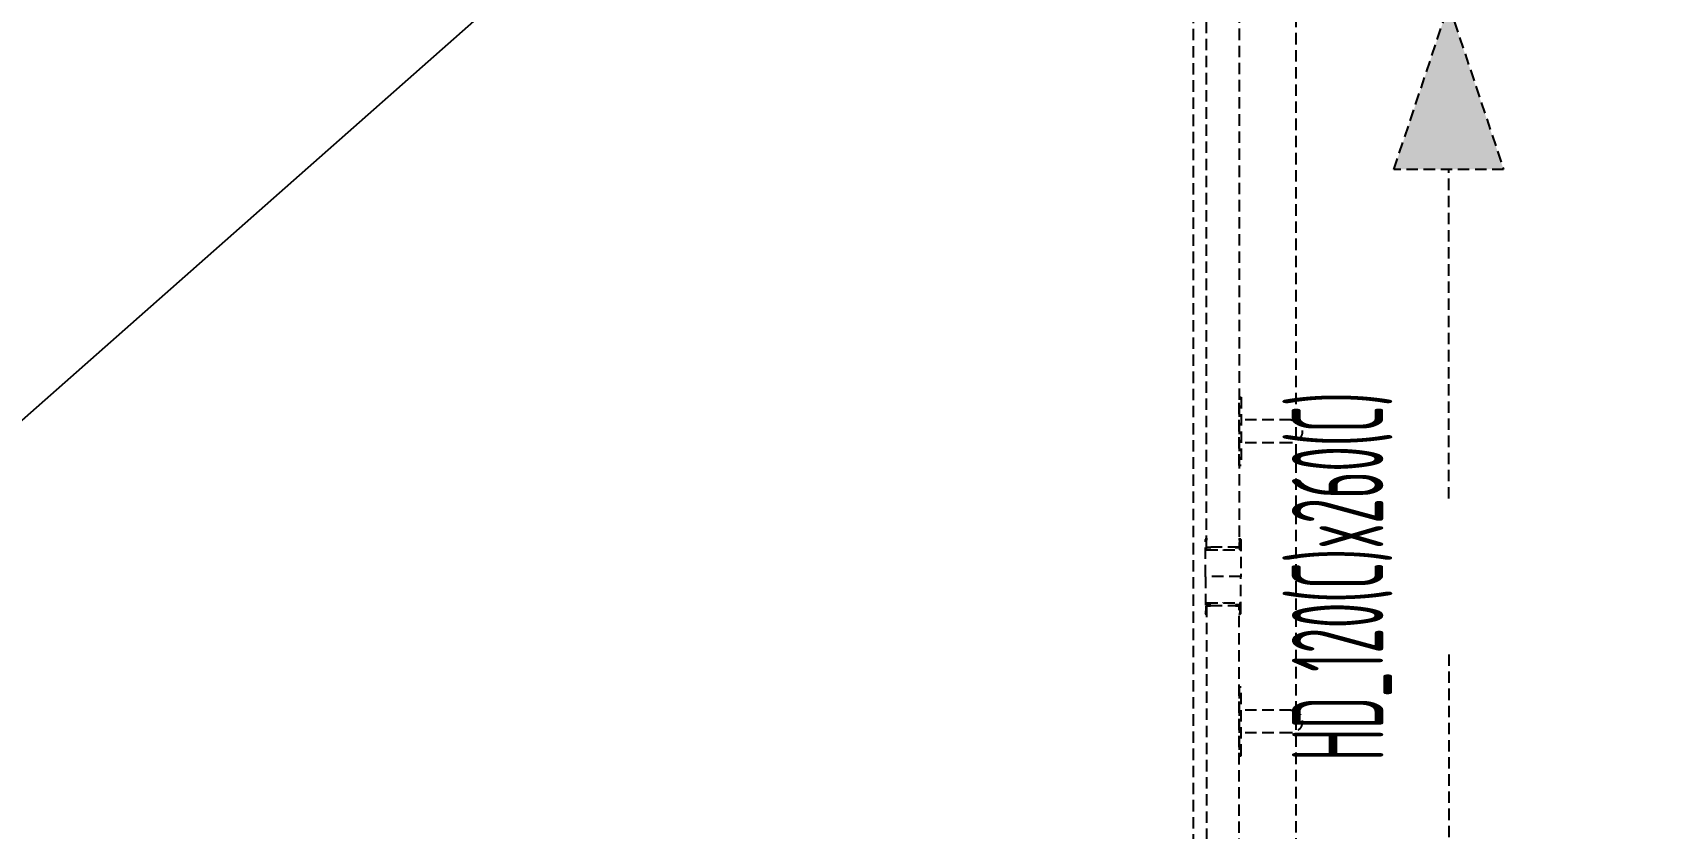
# Model space of a CAD drawing. Extents: x 225000 to 2157367, y 208400 to 840900.
# Drawn here: x 508636 to 510411, y 419326 to 420198 of the extents above; entities that cross this region are included whole.
import ezdxf
from ezdxf.enums import TextEntityAlignment as Align

# ---------------------------------------------------------------- set-up
doc = ezdxf.new("R2010")
doc.units = 0
doc.header["$LTSCALE"] = 10
doc.linetypes.add('XFDP20-DC-PH1$0$HIDDEN2', pattern=[0.1875, 0.125, -0.0625])
doc.layers.add('XFDP20-DC-PH1$0$A-Door (PH2)', color=15, linetype='XFDP20-DC-PH1$0$HIDDEN2')
doc.styles.add('XFDP20-DC-PH1$0$AA-TXT', font='isocp.shx', dxfattribs={"width": 0.8, "bigfont": 'china.shx'})

# ---------------------------------------------------------------- blocks, each defined once
blk = doc.blocks.new('Data Center Layout_L20')
blk.add_line((511825.59, 222602.31), (498925.59, 211202.31))
blk = doc.blocks.new('XFDP20-DC-PH1$0$Door-60+60x000')
blk.add_hatch(color=256).paths.add_polyline_path([(127.53, 30.45), (109.53, 36.45), (109.53, 24.45)])
for p, q in [((127.53, 30.45, 0), (109.53, 36.45, 0)), ((109.53, 36.45, 0), (109.53, 24.45, 0)), ((56.47, 30.45, 0), (20.47, 30.45, 0)), ((73.53, 30.45, 0), (109.53, 30.45, 0)), ((109.53, 24.45, 0), (127.53, 30.45, 0))]:
    blk.add_line(p, q)
at = {"color": 1, "linetype": 'XFDP20-DC-PH1$0$HIDDEN2'}
for p, q in [((47.88, 13.18), (47.88, 7.73)), ((50.38, 13.18), (50.38, 7.73)), ((79.62, 13.18), (79.62, 7.73)), ((82.12, 13.18), (82.12, 7.73))]:
    blk.add_line(p, q, dxfattribs=at)
at = {"color": 9, "linetype": 'XFDP20-DC-PH1$0$HIDDEN2'}
blk.add_lwpolyline([(-84.91, 13.76), (214.91, 13.76), (214.91, 2.5), (-84.91, 2.5)], close=True, dxfattribs=at)
for points in [[(3.18, 3.96), (3.18, 7.53), (61.79, 7.53), (61.79, 3.96)], [(126.82, 3.96), (126.82, 7.53), (68.21, 7.53), (68.21, 3.96)]]:
    blk.add_lwpolyline(points, close=True)
at = {"color": 1, "linetype": 'XFDP20-DC-PH1$0$HIDDEN2'}
for points in [[(45.38, 7.73), (52.88, 7.73), (52.88, 7.53), (45.38, 7.53)], [(84.62, 7.73), (77.12, 7.73), (77.12, 7.53), (84.62, 7.53)]]:
    blk.add_lwpolyline(points, close=True, dxfattribs=at)
for points in [[(64.97, 3.82), (60.97, 3.82, -0.158507), (60.95, 3.83), (60.84, 3.91, -0.72636), (60.86, 3.96), (61.01, 3.96, -0.414214), (61.03, 3.94, 0.414214), (61.05, 3.92), (61.76, 3.92, 0.414214), (61.79, 3.95), (61.79, 4.39, -0.414214), (61.82, 4.42), (61.86, 4.42, -0.414214), (61.89, 4.39), (61.89, 3.95, 0.414214), (61.92, 3.92), (62.08, 3.92, 0.414214), (62.11, 3.95), (62.11, 5.73), (62.14, 5.76), (62.11, 5.79), (62.11, 7.57, 0.414214), (62.08, 7.6), (61.92, 7.6, 0.414214), (61.89, 7.57), (61.89, 7.13, -0.414214), (61.86, 7.1), (61.82, 7.1, -0.414214), (61.79, 7.13), (61.79, 7.57, 0.414214), (61.76, 7.6), (61.05, 7.6, 0.414214), (61.03, 7.58), (61.03, 7.58, -0.414214), (61.01, 7.56), (60.86, 7.56, -0.72636), (60.84, 7.61), (60.95, 7.69, -0.158507), (60.97, 7.7), (64.97, 7.7, -0.414214), (65, 7.67), (65, 3.85, -0.414214)], [(65.03, 3.82), (69.03, 3.82, 0.158507), (69.05, 3.83), (69.16, 3.91, 0.72636), (69.14, 3.96), (68.99, 3.96, 0.414214), (68.97, 3.94, -0.414214), (68.95, 3.92), (68.24, 3.92, -0.414214), (68.21, 3.95), (68.21, 4.39, 0.414214), (68.18, 4.42), (68.14, 4.42, 0.414214), (68.11, 4.39), (68.11, 3.95, -0.414214), (68.08, 3.92), (67.92, 3.92, -0.414214), (67.89, 3.95), (67.89, 5.73), (67.86, 5.76), (67.89, 5.79), (67.89, 7.57, -0.414214), (67.92, 7.6), (68.08, 7.6, -0.414214), (68.11, 7.57), (68.11, 7.13, 0.414214), (68.14, 7.1), (68.18, 7.1, 0.414214), (68.21, 7.13), (68.21, 7.57, -0.414214), (68.24, 7.6), (68.95, 7.6, -0.414214), (68.97, 7.58), (68.97, 7.58, 0.414214), (68.99, 7.56), (69.14, 7.56, 0.72636), (69.16, 7.61), (69.05, 7.69, 0.158507), (69.03, 7.7), (65.03, 7.7, 0.414214), (65, 7.67), (65, 3.85, 0.414214)]]:
    blk.add_lwpolyline(points, format="xyb", close=True)
for centre in [(49.13, 13.18), (80.87, 13.18)]:
    blk.add_arc(centre, 1.25, 0, 180, dxfattribs=at)
at = {"color": 9, "style": 'XFDP20-DC-PH1$0$AA-TXT', "width": 0.45}
blk.add_attdef('120X240', text='', height=10, dxfattribs=at).set_placement((65, 20.29), align=Align.MIDDLE_CENTER)
blk = doc.blocks.new('XFDP20-DC-PH1')
at = {"layer": 'XFDP20-DC-PH1$0$A-Door (PH2)'}
ref = blk.add_blockref('XFDP20-DC-PH1$0$Door-60+60x000', (509880.6, 218952.3, 0), dxfattribs=dict(at, xscale=-10, yscale=10, zscale=10, rotation=270))
ref.add_attrib('120X240', 'HD_120(C)x260(C)', dxfattribs={"layer": '0', "color": 9, "height": 100, "rotation": 90, "style": 'XFDP20-DC-PH1$0$AA-TXT', "width": 0.45}).set_placement((510063.5, 219602.3, 0), align=Align.MIDDLE_CENTER)

msp = doc.modelspace()

# ---------------------------------------------------------------- block references
for name in ['Data Center Layout_L20', 'XFDP20-DC-PH1']:
    msp.add_blockref(name, (0, 200000))

doc.saveas('drawing.dxf')
